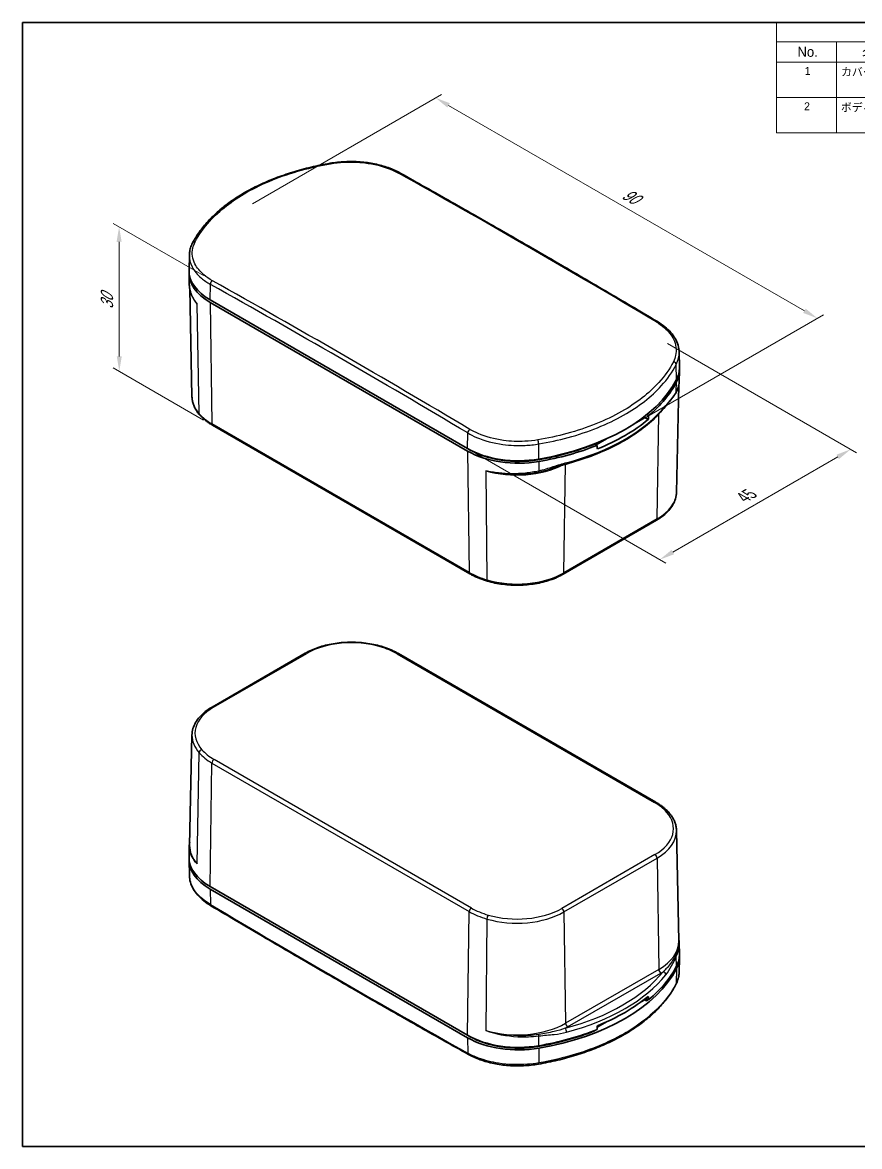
# Model space of a CAD drawing. Header units: millimetres. Extents: x -310 to 1154, y 4 to 285.
# Drawn here: x -309.7 to -170.1, y 4.5 to 191.8 of the extents above; entities that cross this region are included whole.
import ezdxf

# ---------------------------------------------------------------- set-up
doc = ezdxf.new("R2010")
doc.units = ezdxf.units.MM
doc.layers.get('Defpoints').update_dxf_attribs({"lineweight": 25})
for name, color, linetype, lineweight in [('Border (ISO)', 7, 'Continuous', 35), ('Dimension (ISO)', 7, 'Continuous', 18), ('Symbol (ISO)', 7, 'Continuous', 18), ('Visible (ISO)', 7, 'Continuous', 35), ('Visible Narrow (ISO)', 7, 'Continuous', 25)]:
    doc.layers.add(name, color=color, linetype=linetype, lineweight=lineweight)
doc.styles.add('Note Text (TK)', font='')
doc.styles.add('Note Text (TK2)', font='')
doc.styles.get('Note Text (TK)').set_extended_font_data('MS PGothic')
doc.styles.get('Note Text (TK2)').set_extended_font_data('MS PGothic')
doc.dimstyles.new('Default - Method 1b (TK)', dxfattribs={"dimtxt": 2.5, "dimasz": 2.5, "dimexe": 1, "dimexo": 1.5, "dimgap": 1, "dimtad": 1, "dimtoh": 1, "dimrnd": 1e-08, "dimdsep": 46, "dimtxsty": 'Note Text (TK)', "dimcen": 0.09, "dimdle": 5, "dimclrd": 100, "dimclre": 100, "dimclrt": 7, "dimadec": 1, "dimazin": 1, "dimtfac": 1, "dimtmove": 0, "dimatfit": 3, "dimfxl": 1, "dimtolj": 1, "dimlwd": -1, "dimlwe": -1, "dimarcsym": 0})

# ---------------------------------------------------------------- blocks, each defined once
blk = doc.blocks.new('図面枠 tk図枠')
at = {"layer": 'Border (ISO)'}
for p, q in [((14.5, 289), (405.5, 289)), ((14.5, 289), (14.5, 8)), ((14.5, 8), (405.5, 8))]:
    blk.add_line(p, q, dxfattribs=at)
blk = doc.blocks.new('構成内容 _ Components')
at = {"layer": 'Symbol (ISO)'}
for p, q in [((405.5, 289), (203.01, 289)), ((203.01, 289), (203.01, 284.16)), ((405.5, 289), (405.5, 284.16)), ((405.5, 284.16), (203.01, 284.16)), ((203.01, 284.16), (203.01, 279.12)), ((218.01, 284.16), (218.01, 279.12)), ((258.01, 284.16), (258.01, 279.12)), ((287.1, 284.16), (287.1, 279.12)), ((336.17, 284.16), (336.17, 279.12)), ((405.5, 284.16), (405.5, 279.12)), ((405.5, 279.12), (203.01, 279.12)), ((203.01, 279.12), (203.01, 261.39)), ((218.01, 279.12), (218.01, 261.39)), ((258.01, 279.12), (258.01, 261.39)), ((287.1, 279.12), (287.1, 261.39)), ((336.17, 279.12), (336.17, 261.39)), ((405.5, 279.12), (405.5, 261.39)), ((405.5, 270.25), (203.01, 270.25)), ((405.5, 261.39), (203.01, 261.39))]:
    blk.add_line(p, q, dxfattribs=at)
at = {"layer": 'Symbol (ISO)', "color": 7, "attachment_point": 7}
for s, insert, char_height, style in [('構成内容 / Components', (285.06, 284.56), 2.5, 'Note Text (TK)'), ('No.', (208.27, 280.38), 2.5, 'Note Text (TK)'), ('名称 / Part name', (224.43, 279.79), 2.5, 'Note Text (TK)'), ('数量 / Pcs', (264.02, 279.76), 2.5, 'Note Text (TK)'), ('材質 / Material', (299.76, 279.8), 2.5, 'Note Text (TK)'), ('色・表面処理 / Color・Finish', (348.98, 279.69), 2.5, 'Note Text (TK)'), ('1', (210.11, 275.91), 2, 'Note Text (TK2)'), ('カバー / Cover', (219.16, 275.55), 2, 'Note Text (TK2)'), ('1', (272.15, 275.91), 2, 'Note Text (TK2)'), ('ASA樹脂 UL94HB / ASA UL94HB', (288.14, 275.4), 2, 'Note Text (TK2)'), ('オフホワイト・鏡面仕上げ / Off-white・Mirror finish', (337.25, 275.32), 2, 'Note Text (TK2)'), ('ABS樹脂 UL94HB / ABS UL94HB', (288.14, 270.97), 2, 'Note Text (TK2)'), ('ブラック・鏡面仕上げ / Black・Mirror finish', (337.34, 270.89), 2, 'Note Text (TK2)'), ('2', (209.93, 267.04), 2, 'Note Text (TK2)'), ('ボディー / Base', (219.12, 266.55), 2, 'Note Text (TK2)'), ('1', (272.15, 267.05), 2, 'Note Text (TK2)'), ('ASA樹脂 UL94HB / ASA UL94HB', (288.14, 266.54), 2, 'Note Text (TK2)'), ('オフホワイト・鏡面仕上げ / Off-white・Mirror finish', (337.25, 266.46), 2, 'Note Text (TK2)'), ('ABS樹脂 UL94HB / ABS UL94HB', (288.14, 262.11), 2, 'Note Text (TK2)'), ('ブラック・鏡面仕上げ / Black・Mirror finish', (337.34, 262.02), 2, 'Note Text (TK2)')]:
    blk.add_mtext(s, dxfattribs=dict(at, insert=insert, char_height=char_height, style=style))
blk = doc.blocks.new('*D83')
at = {"layer": 'Defpoints', "color": 0}
for p in [(-203.67, 139.15), (-235.49, 120.78), (-171.62, 120.65)]:
    blk.add_point(p, dxfattribs=at)
at = {"layer": 'Dimension (ISO)', "color": 100}
for p, q in [((-202.17, 138.29), (-170.62, 120.07)), ((-233.99, 119.92), (-202.44, 101.7)), ((-201.27, 103.52), (-173.78, 119.4))]:
    blk.add_line(p, q, dxfattribs=at)
for points in [[(-173.99, 119.76), (-173.57, 119.03), (-171.62, 120.65)], [(-201.48, 103.89), (-201.06, 103.16), (-203.44, 102.27)]]:
    blk.add_solid(points, dxfattribs=at)
at = {"layer": 'Dimension (ISO)', "color": 7, "insert": (-189.53, 112.63), "char_height": 2.5, "attachment_point": 4, "rotation": 30, "style": 'Note Text (TK)'}
blk.add_mtext('\\A1;{\\Q-30.000;\\W0.816;\\H0.816x;45}', dxfattribs=at)
blk = doc.blocks.new('*D84')
at = {"layer": 'Defpoints', "color": 0}
for p in [(-240.8, 179.23), (-272.85, 160.72), (-209.21, 123.98)]:
    blk.add_point(p, dxfattribs=at)
at = {"layer": 'Dimension (ISO)', "color": 100}
for p, q in [((-271.35, 161.59), (-239.8, 179.81)), ((-179.32, 143.74), (-238.63, 177.98)), ((-207.71, 124.85), (-176.16, 143.06))]:
    blk.add_line(p, q, dxfattribs=at)
for points in [[(-238.42, 178.34), (-238.84, 177.62), (-240.8, 179.23)], [(-179.11, 144.1), (-179.53, 143.38), (-177.16, 142.49)]]:
    blk.add_solid(points, dxfattribs=at)
at = {"layer": 'Dimension (ISO)', "color": 7, "insert": (-209.43, 163.45), "char_height": 2.5, "attachment_point": 4, "rotation": 330, "style": 'Note Text (TK)'}
blk.add_mtext('\\A1;{\\Q30.000;\\W0.816;\\H0.816x;90}', dxfattribs=at)
blk = doc.blocks.new('*D85')
at = {"layer": 'Defpoints', "color": 0}
for p in [(-293.56, 157.73), (-278.01, 148.76), (-277.98, 124.68)]:
    blk.add_point(p, dxfattribs=at)
at = {"layer": 'Dimension (ISO)', "color": 100}
for p, q in [((-279.51, 149.62), (-294.56, 158.31)), ((-293.54, 136.15), (-293.56, 155.23)), ((-279.48, 125.54), (-294.53, 134.23))]:
    blk.add_line(p, q, dxfattribs=at)
for points in [[(-293.14, 155.24), (-293.98, 155.23), (-293.56, 157.73)], [(-293.12, 136.15), (-293.95, 136.15), (-293.53, 133.65)]]:
    blk.add_solid(points, dxfattribs=at)
at = {"layer": 'Dimension (ISO)', "color": 7, "insert": (-295.57, 144), "char_height": 2.5, "attachment_point": 4, "rotation": 90.0685, "style": 'Note Text (TK)'}
blk.add_mtext('\\A1;{\\Q30.056;\\W0.816;\\H0.816x;30}', dxfattribs=at)

msp = doc.modelspace()

# ---------------------------------------------------------------- linework, layer by layer
at = {"layer": 'Visible (ISO)'}
for p, q in [((-281.85, 153.0277), (-281.9033, 150.5324)), ((-281.8656, 148.1856), (-281.9033, 149.9531)), ((-281.4114, 129.4066), (-281.7974, 147.4614)), ((-278.3895, 145.5479), (-235.4927, 120.7815)), ((-235.4927, 120.3732), (-278.3895, 145.1397)), ((-200.2125, 136.836), (-200.1591, 134.3392)), ((-200.1966, 132.0059), (-200.1591, 133.7599)), ((-200.6511, 113.4808), (-200.2691, 131.3477)), ((-206.4781, 125.7613), (-206.0295, 126.0203)), ((-206.0233, 126.1045), (-206.0295, 126.0203)), ((-206.0295, 126.0203), (-205.3555, 125.6312)), ((-205.6002, 126.4385), (-205.3081, 126.2698)), ((-277.9774, 124.6766), (-235.0806, 99.9101)), ((-214.0308, 121.4008), (-212.2983, 122.401)), ((-235.1392, 120.5773), (-235.4927, 120.7815)), ((-213.8862, 121.3172), (-214.2456, 121.5247)), ((-219.5271, 99.8558), (-203.9911, 108.8255)), ((-278.0714, 77.6895), (-262.5354, 86.6592)), ((-246.9819, 86.6049), (-204.0851, 61.8385)), ((-281.4114, 73.0342), (-281.8044, 54.6516)), ((-200.6511, 57.1084), (-200.2581, 38.7257)), ((-281.8658, 54.5092), (-281.9033, 52.7551)), ((-281.85, 49.679), (-281.9033, 52.1759)), ((-278.3895, 47.7706), (-235.4927, 23.0042)), ((-235.4927, 22.5959), (-278.3895, 47.3624)), ((-200.1969, 38.3294), (-200.1591, 36.5619)), ((-200.2125, 33.4873), (-200.1591, 35.9826)), ((-206.5556, 28.5517), (-205.9521, 28.9001)), ((-205.9601, 29.0012), (-205.9521, 28.9001)), ((-205.6423, 28.7212), (-205.9521, 28.9001)), ((-205.3081, 28.9008), (-205.6675, 29.1083)), ((-213.8587, 24.3352), (-212.2208, 25.2808)), ((-235.1392, 22.8), (-235.4927, 23.0042))]:
    msp.add_line(p, q, dxfattribs=at)
for centre, major_axis, ratio, start_param, end_param in [((-269.9043, 150.0387), (-12, 0), 0.57735027, 6.25371826, 7.06858347), ((-269.9043, 150.4469), (-12, 0), 0.57735027, 6.2708424, 7.06858347), ((-212.1582, 134.2536), (12, 0), 0.57735027, 5.99533567, 6.29552822), ((-212.1582, 133.8454), (12, 0), 0.57735027, 5.99533567, 6.31265235), ((-233.2531, 137.8595), (34, 0), 0.57735027, 5.00023862, 5.99533567), ((-233.2531, 137.4513), (34, 0), 0.57735027, 5.67714776, 5.99533567), ((-233.2531, 136.8389), (-33.9869, 0), 0.57735027, 2.17872583, 2.53366315), ((-228.4354, 147.2094), (-23.2824, -332.9176), 0.07363077, 1.5110856, 1.51300757), ((-227.0075, 125.6804), (12, 0), 0.57735027, 3.92699082, 5.00023862), ((-227.0075, 125.2722), (-12, 0), 0.57735027, 0.78539816, 1.85864597), ((-227.0075, 125.2722), (-11.5, 0), 0.57735027, 0.78539816, 1.85864597), ((-233.2531, 137.4513), (-33.5, 0), 0.57735027, 1.85864597, 2.1741271), ((-233.2531, 137.4513), (-34, 0), 0.57735027, 1.85864597, 2.17683387), ((-233.2531, 80.8433), (24.886, -299.2726), 0.07493573, 1.70091894, 1.70111064), ((-238.0707, 141.6465), (-25.3195, 305.0593), 0.07343704, 4.63768343, 4.6396054), ((-269.9043, 52.2614), (-12, 0), 0.57735027, 6.25371826, 7.06858347), ((-269.9043, 52.6696), (-12, 0), 0.57735027, 6.2708424, 7.06858347), ((-212.1582, 36.4764), (12, 0), 0.57735027, 5.99533567, 6.29552822), ((-212.1582, 36.0681), (12, 0), 0.57735027, 5.99533567, 6.31265235), ((-233.2531, 39.674), (34, 0), 0.57735027, 5.00023862, 5.99533567), ((-233.2531, 40.0823), (34, 0), 0.57735027, 5.67714776, 5.99533567), ((-233.2531, 40.6946), (33.9869, 0), 0.57735027, 5.32031848, 5.67525581), ((-233.2531, 96.6902), (-24.886, 299.2726), 0.07493573, 4.47704891, 4.47837682), ((-233.2531, 39.674), (-33.5, 0), 0.57735027, 2.53958979, 2.55345994), ((-228.4354, 35.8871), (25.3195, -305.0593), 0.07343704, 1.54179822, 1.54372019), ((-238.0707, 30.3241), (23.2824, 332.9176), 0.07363077, 4.6983857, 4.70030767), ((-227.0075, 27.9031), (12, 0), 0.57735027, 3.92699082, 5.00023862), ((-227.0075, 27.4949), (-12, 0), 0.57735027, 0.78539816, 1.85864597), ((-227.0075, 27.4949), (-11.5, 0), 0.57735027, 0.78539816, 1.85864597), ((-233.2531, 39.674), (-33.5, 0), 0.57735027, 1.85864597, 2.17279919), ((-233.2531, 40.0823), (34, 0), 0.57735027, 5.00023862, 5.31842653), ((-233.2531, 96.6902), (-22.8044, -326.6003), 0.07513745, 1.3507609, 1.35095336)]:
    msp.add_ellipse(centre, major_axis=major_axis, ratio=ratio, start_param=start_param, end_param=end_param, dxfattribs=at)
for points, knots in [([(-258.39, 168.3262), (-257.9868, 168.396), (-257.5776, 168.4535), (-256.7513, 168.5435), (-256.3343, 168.5759), (-255.4971, 168.6153), (-255.077, 168.6223), (-254.2382, 168.6108), (-253.8196, 168.5923), (-252.9884, 168.53), (-252.5758, 168.4862), (-251.7611, 168.3736), (-251.359, 168.3049), (-250.5698, 168.1432), (-250.1827, 168.0503), (-249.4276, 167.841), (-249.0596, 167.7247), (-248.3467, 167.4697), (-248.0018, 167.331), (-247.3388, 167.0325), (-247.0208, 166.8728), (-246.7179, 166.703)], [0, 0, 0, 0, 0.12284804, 0.12284804, 0.24569608, 0.24569608, 0.36854412, 0.36854412, 0.49139216, 0.49139216, 0.6142402, 0.6142402, 0.73708824, 0.73708824, 0.85993628, 0.85993628, 0.98278432, 0.98278432, 1.10563237, 1.10563237, 1.22848041, 1.22848041, 1.22848041, 1.22848041]), ([(-281.3248, 155.0283), (-280.9986, 155.6621), (-280.6183, 156.2852), (-279.7544, 157.504), (-279.2707, 158.0997), (-278.2056, 159.2585), (-277.6242, 159.8215), (-276.3695, 160.9099), (-275.6964, 161.4353), (-274.2651, 162.4439), (-273.507, 162.9272), (-271.9133, 163.8473), (-271.0777, 164.2842), (-269.337, 165.1077), (-268.4321, 165.4942), (-266.5616, 166.2136), (-265.596, 166.5464), (-263.6136, 167.1552), (-262.5968, 167.4311), (-260.5218, 167.9237), (-259.4637, 168.1403), (-258.39, 168.3262)], [0, 0, 0, 0, 0.33282313, 0.33282313, 0.66564626, 0.66564626, 0.99846939, 0.99846939, 1.33129252, 1.33129252, 1.66411565, 1.66411565, 1.99693878, 1.99693878, 2.32976191, 2.32976191, 2.66258504, 2.66258504, 2.99540817, 2.99540817, 3.3282313, 3.3282313, 3.3282313, 3.3282313]), ([(-246.7179, 166.703), (-243.8583, 165.1008), (-240.9984, 163.4887), (-235.2783, 160.2447), (-232.418, 158.6128), (-226.697, 155.3293), (-223.8364, 153.6777), (-218.1149, 150.3549), (-215.254, 148.6836), (-209.5321, 145.3216), (-206.671, 143.6308), (-203.81, 141.9302)], [1.5557698732, 1.5557698732, 1.5557698732, 1.5557698732, 1.5617804546, 1.5617804546, 1.5677910361, 1.5677910361, 1.5738016175, 1.5738016175, 1.5798121989, 1.5798121989, 1.5858227804, 1.5858227804, 1.5858227804, 1.5858227804]), ([(-281.85, 153.0277), (-281.8471, 153.1639), (-281.8376, 153.3002), (-281.8056, 153.5719), (-281.7831, 153.7074), (-281.7252, 153.9769), (-281.6898, 154.1109), (-281.6066, 154.377), (-281.5587, 154.5091), (-281.4508, 154.7707), (-281.3908, 154.9002), (-281.3248, 155.0283)], [0.91311811, 0.91311811, 0.91311811, 0.91311811, 0.976190563, 0.976190563, 1.039263017, 1.039263017, 1.102335471, 1.102335471, 1.165407924, 1.165407924, 1.228480378, 1.228480378, 1.228480378, 1.228480378]), ([(-281.6604, 146.8623), (-281.6858, 146.9496), (-281.7089, 147.0372), (-281.7503, 147.2127), (-281.7687, 147.3007), (-281.8007, 147.4767), (-281.8144, 147.5648), (-281.837, 147.7414), (-281.8461, 147.83), (-281.8594, 148.0076), (-281.8637, 148.0965), (-281.8656, 148.1856)], [0.326324958, 0.326324958, 0.326324958, 0.326324958, 0.364595374, 0.364595374, 0.402865791, 0.402865791, 0.441136207, 0.441136207, 0.479406624, 0.479406624, 0.51767704, 0.51767704, 0.51767704, 0.51767704]), ([(-203.81, 141.9302), (-203.3737, 141.6709), (-202.969, 141.391), (-202.2324, 140.7946), (-201.9005, 140.4782), (-201.3187, 139.814), (-201.0686, 139.4661), (-200.6594, 138.7455), (-200.5002, 138.3726), (-200.2808, 137.612), (-200.2208, 137.2242), (-200.2125, 136.836)], [0, 0, 0, 0, 0.176972146, 0.176972146, 0.353944291, 0.353944291, 0.530916437, 0.530916437, 0.707888582, 0.707888582, 0.884860728, 0.884860728, 0.884860728, 0.884860728]), ([(-200.1966, 132.0059), (-200.1994, 131.877), (-200.2089, 131.748), (-200.2412, 131.4906), (-200.264, 131.3623), (-200.3228, 131.1073), (-200.3586, 130.9806), (-200.443, 130.7296), (-200.4915, 130.6053), (-200.6003, 130.3598), (-200.6608, 130.2386), (-200.7268, 130.1192)], [0.545837072, 0.545837072, 0.545837072, 0.545837072, 0.608677256, 0.608677256, 0.67151744, 0.67151744, 0.734357625, 0.734357625, 0.797197809, 0.797197809, 0.860037993, 0.860037993, 0.860037993, 0.860037993]), ([(-281.4114, 129.4066), (-281.4068, 129.1941), (-281.3854, 128.9817), (-281.3092, 128.5604), (-281.2545, 128.3515), (-281.1131, 127.9397), (-281.0265, 127.7369), (-280.823, 127.3393), (-280.7061, 127.1445), (-280.4439, 126.7644), (-280.2986, 126.5791), (-280.14, 126.3991)], [2.368537398, 2.368537398, 2.368537398, 2.368537398, 2.460200914, 2.460200914, 2.551864429, 2.551864429, 2.643527945, 2.643527945, 2.73519146, 2.73519146, 2.826854975, 2.826854975, 2.826854975, 2.826854975]), ([(-202.4872, 127.7937), (-202.3528, 127.9614), (-202.2218, 128.12), (-201.9673, 128.4266), (-201.8437, 128.5744), (-201.6036, 128.8662), (-201.487, 129.0102), (-201.2597, 129.3034), (-201.1489, 129.4526), (-200.9329, 129.7691), (-200.8276, 129.9369), (-200.7268, 130.1192)], [0, 0, 0, 0, 0.098116728, 0.098116728, 0.196233456, 0.196233456, 0.294350184, 0.294350184, 0.392466912, 0.392466912, 0.49058364, 0.49058364, 0.49058364, 0.49058364]), ([(-219.0597, 118.2061), (-217.6201, 118.5909), (-216.2266, 119.0345), (-213.5588, 120.0312), (-212.2844, 120.5843), (-209.8795, 121.79), (-208.749, 122.4425), (-206.6538, 123.8356), (-205.6891, 124.5761), (-203.9451, 126.1322), (-203.1657, 126.9477), (-202.4872, 127.7937)], [4.360610881, 4.360610881, 4.360610881, 4.360610881, 4.501322121, 4.501322121, 4.642033361, 4.642033361, 4.7827446, 4.7827446, 4.92345584, 4.92345584, 5.064167079, 5.064167079, 5.064167079, 5.064167079]), ([(-280.14, 126.3991), (-280.0262, 126.27), (-279.9058, 126.1434), (-279.6526, 125.8959), (-279.5196, 125.7749), (-279.2418, 125.5387), (-279.0969, 125.4235), (-278.7958, 125.1993), (-278.6396, 125.0902), (-278.3164, 124.8785), (-278.1494, 124.7759), (-277.9774, 124.6766)], [2.826854975, 2.826854975, 2.826854975, 2.826854975, 2.889802511, 2.889802511, 2.952750047, 2.952750047, 3.015697582, 3.015697582, 3.078645118, 3.078645118, 3.141592654, 3.141592654, 3.141592654, 3.141592654]), ([(-219.0597, 118.2061), (-219.2185, 118.1636), (-219.3789, 118.1182), (-219.7018, 118.0231), (-219.8644, 117.9734), (-220.1915, 117.8711), (-220.3559, 117.8185), (-220.6864, 117.7114), (-220.8525, 117.6569), (-221.1864, 117.5473), (-221.3541, 117.4921), (-221.5229, 117.4371)], [0, 0, 0, 0, 0.054112497, 0.054112497, 0.108224993, 0.108224993, 0.16233749, 0.16233749, 0.216449987, 0.216449987, 0.270562483, 0.270562483, 0.270562483, 0.270562483]), ([(-203.9911, 108.8255), (-203.5872, 109.0587), (-203.2123, 109.3112), (-202.5295, 109.851), (-202.2215, 110.1383), (-201.681, 110.7433), (-201.4485, 111.0611), (-201.0676, 111.7213), (-200.9192, 112.0639), (-200.7147, 112.7643), (-200.6588, 113.1222), (-200.6511, 113.4808)], [4.71238898, 4.71238898, 4.71238898, 4.71238898, 4.867000031, 4.867000031, 5.021611082, 5.021611082, 5.176222134, 5.176222134, 5.330833185, 5.330833185, 5.485444236, 5.485444236, 5.485444236, 5.485444236]), ([(-235.0806, 99.9101), (-234.9086, 99.8108), (-234.7315, 99.7148), (-234.368, 99.5298), (-234.1815, 99.4408), (-233.7998, 99.2699), (-233.6046, 99.1881), (-233.2062, 99.0319), (-233.0031, 98.9575), (-232.5895, 98.8165), (-232.3791, 98.7498), (-232.1654, 98.687)], [3.141592654, 3.141592654, 3.141592654, 3.141592654, 3.204540189, 3.204540189, 3.267487725, 3.267487725, 3.330435261, 3.330435261, 3.393382796, 3.393382796, 3.456330332, 3.456330332, 3.456330332, 3.456330332]), ([(-232.1654, 98.687), (-231.351, 98.4478), (-230.4874, 98.2687), (-228.7129, 98.0402), (-227.8022, 97.9908), (-225.9873, 98.0241), (-225.0834, 98.1068), (-223.3361, 98.4002), (-222.4928, 98.6107), (-220.9164, 99.1491), (-220.1833, 99.4769), (-219.5271, 99.8558)], [3.45633033, 3.45633033, 3.45633033, 3.45633033, 3.70754206, 3.70754206, 3.95875379, 3.95875379, 4.20996552, 4.20996552, 4.46117725, 4.46117725, 4.71238898, 4.71238898, 4.71238898, 4.71238898]), ([(-262.5354, 86.6592), (-261.8792, 87.0381), (-261.1461, 87.3659), (-259.5697, 87.9043), (-258.7264, 88.1148), (-256.979, 88.4082), (-256.0751, 88.4909), (-254.2603, 88.5242), (-253.3495, 88.4748), (-251.5751, 88.2463), (-250.7115, 88.0672), (-249.8971, 87.828)], [4.71238898, 4.71238898, 4.71238898, 4.71238898, 4.96360071, 4.96360071, 5.21481244, 5.21481244, 5.46602417, 5.46602417, 5.7172359, 5.7172359, 5.96844763, 5.96844763, 5.96844763, 5.96844763]), ([(-249.8971, 87.828), (-249.6834, 87.7652), (-249.473, 87.6985), (-249.0594, 87.5575), (-248.8562, 87.4831), (-248.4579, 87.3269), (-248.2627, 87.2451), (-247.881, 87.0742), (-247.6945, 86.9852), (-247.331, 86.8002), (-247.1539, 86.7042), (-246.9819, 86.6049)], [5.968447629, 5.968447629, 5.968447629, 5.968447629, 6.031395165, 6.031395165, 6.0943427, 6.0943427, 6.157290236, 6.157290236, 6.220237772, 6.220237772, 6.283185307, 6.283185307, 6.283185307, 6.283185307]), ([(-281.4114, 73.0342), (-281.4037, 73.3928), (-281.3477, 73.7507), (-281.1433, 74.4511), (-280.9949, 74.7937), (-280.614, 75.4539), (-280.3814, 75.7717), (-279.841, 76.3767), (-279.533, 76.664), (-278.8502, 77.2038), (-278.4753, 77.4563), (-278.0714, 77.6895)], [3.939333725, 3.939333725, 3.939333725, 3.939333725, 4.093944776, 4.093944776, 4.248555827, 4.248555827, 4.403166878, 4.403166878, 4.557777929, 4.557777929, 4.71238898, 4.71238898, 4.71238898, 4.71238898]), ([(-204.0851, 61.8385), (-203.9131, 61.7391), (-203.7461, 61.6365), (-203.4229, 61.4248), (-203.2667, 61.3157), (-202.9655, 61.0915), (-202.8207, 60.9763), (-202.5429, 60.7401), (-202.4099, 60.6191), (-202.1566, 60.3716), (-202.0363, 60.2451), (-201.9225, 60.1159)], [0, 0, 0, 0, 0.062947536, 0.062947536, 0.125895071, 0.125895071, 0.188842607, 0.188842607, 0.251790143, 0.251790143, 0.314737678, 0.314737678, 0.314737678, 0.314737678]), ([(-201.9225, 60.1159), (-201.7639, 59.936), (-201.6186, 59.7507), (-201.3564, 59.3706), (-201.2395, 59.1758), (-201.036, 58.7781), (-200.9493, 58.5753), (-200.808, 58.1635), (-200.7533, 57.9546), (-200.6771, 57.5333), (-200.6557, 57.321), (-200.6511, 57.1084)], [0.314737678, 0.314737678, 0.314737678, 0.314737678, 0.406401194, 0.406401194, 0.498064709, 0.498064709, 0.589728224, 0.589728224, 0.68139174, 0.68139174, 0.773055255, 0.773055255, 0.773055255, 0.773055255]), ([(-281.8658, 54.5092), (-281.8631, 54.638), (-281.8536, 54.7671), (-281.8261, 54.9865), (-281.8113, 55.0771), (-281.7933, 55.1673)], [-0.314200922, -0.314200922, -0.314200922, -0.314200922, -0.251360737, -0.251360737, -0.207032984, -0.207032984, -0.207032984, -0.207032984]), ([(-281.85, 49.679), (-281.8417, 49.2908), (-281.7816, 48.903), (-281.5623, 48.1424), (-281.4031, 47.7695), (-280.9938, 47.0489), (-280.7438, 46.701), (-280.1619, 46.0368), (-279.83, 45.7204), (-279.0935, 45.1241), (-278.6888, 44.8442), (-278.2525, 44.5848)], [0.343611256, 0.343611256, 0.343611256, 0.343611256, 0.520585086, 0.520585086, 0.697558916, 0.697558916, 0.874532746, 0.874532746, 1.051506576, 1.051506576, 1.228480406, 1.228480406, 1.228480406, 1.228480406]), ([(-278.2525, 44.5848), (-275.3915, 42.8843), (-272.5304, 41.1934), (-266.8085, 37.8314), (-263.9476, 36.1601), (-258.2261, 32.8373), (-255.3655, 31.1857), (-249.6445, 27.9022), (-246.7842, 26.2703), (-241.0641, 23.0263), (-238.2042, 21.4142), (-235.3446, 19.812)], [4.6973625268, 4.6973625268, 4.6973625268, 4.6973625268, 4.7033731082, 4.7033731082, 4.7093836897, 4.7093836897, 4.7153942711, 4.7153942711, 4.7214048525, 4.7214048525, 4.727415434, 4.727415434, 4.727415434, 4.727415434]), ([(-200.2651, 39.0537), (-200.2544, 38.9898), (-200.245, 38.9259), (-200.2254, 38.7736), (-200.2164, 38.685), (-200.2031, 38.5074), (-200.1988, 38.4185), (-200.1969, 38.3294)], [-0.446647312, -0.446647312, -0.446647312, -0.446647312, -0.418901786, -0.418901786, -0.38063137, -0.38063137, -0.342360953, -0.342360953, -0.342360953, -0.342360953]), ([(-200.7376, 31.4867), (-200.6717, 31.6148), (-200.6117, 31.7443), (-200.5038, 32.0059), (-200.4559, 32.138), (-200.3727, 32.4041), (-200.3373, 32.5381), (-200.2794, 32.8076), (-200.2569, 32.9431), (-200.2249, 33.2148), (-200.2154, 33.3511), (-200.2125, 33.4873)], [0, 0, 0, 0, 0.063070988, 0.063070988, 0.126141976, 0.126141976, 0.189212964, 0.189212964, 0.252283952, 0.252283952, 0.31535494, 0.31535494, 0.31535494, 0.31535494]), ([(-223.6725, 18.1888), (-222.5988, 18.3747), (-221.5406, 18.5913), (-219.4656, 19.0839), (-218.4487, 19.3599), (-216.4663, 19.9687), (-215.5006, 20.3015), (-213.63, 21.0209), (-212.7251, 21.4075), (-210.9845, 22.231), (-210.1489, 22.6678), (-208.5552, 23.588), (-207.7971, 24.0713), (-206.3658, 25.0799), (-205.6927, 25.6053), (-204.4382, 26.6937), (-203.8567, 27.2567), (-202.7917, 28.4153), (-202.3081, 29.011), (-201.4442, 30.2298), (-201.0639, 30.8529), (-200.7376, 31.4867)], [0, 0, 0, 0, 0.33282313, 0.33282313, 0.66564626, 0.66564626, 0.99846939, 0.99846939, 1.33129252, 1.33129252, 1.66411565, 1.66411565, 1.99693878, 1.99693878, 2.32976191, 2.32976191, 2.66258504, 2.66258504, 2.99540817, 2.99540817, 3.3282313, 3.3282313, 3.3282313, 3.3282313]), ([(-235.3446, 19.812), (-235.0417, 19.6423), (-234.7237, 19.4825), (-234.0607, 19.184), (-233.7158, 19.0453), (-233.0029, 18.7903), (-232.6348, 18.674), (-231.8797, 18.4647), (-231.4926, 18.3717), (-230.7034, 18.2101), (-230.3014, 18.1414), (-229.4867, 18.0288), (-229.074, 17.985), (-228.2428, 17.9227), (-227.8241, 17.9042), (-226.9854, 17.8927), (-226.5653, 17.8997), (-225.7282, 17.9391), (-225.3112, 17.9716), (-224.4849, 18.0615), (-224.0757, 18.119), (-223.6725, 18.1888)], [0, 0, 0, 0, 0.12284804, 0.12284804, 0.24569608, 0.24569608, 0.36854411, 0.36854411, 0.49139215, 0.49139215, 0.61424019, 0.61424019, 0.73708823, 0.73708823, 0.85993626, 0.85993626, 0.9827843, 0.9827843, 1.10563234, 1.10563234, 1.22848038, 1.22848038, 1.22848038, 1.22848038])]:
    msp.add_open_spline(points, degree=3, knots=knots, dxfattribs=at)
at = {"layer": 'Visible Narrow (ISO)'}
for p, q in [((-278.3895, 145.5479), (-278.3505, 148.1519)), ((-280.2104, 126.5916), (-280.5607, 144.8742)), ((-278.3895, 145.1397), (-278.0809, 124.8984)), ((-200.6519, 132.2868), (-200.7029, 134.779)), ((-200.685, 130.2721), (-200.6519, 131.8785)), ((-203.8876, 109.0473), (-203.6213, 126.5048)), ((-235.1841, 100.1319), (-278.0809, 124.8984)), ((-235.4927, 120.7815), (-235.4537, 123.3855)), ((-235.4927, 120.3732), (-235.1841, 100.1319)), ((-235.1392, 120.5773), (-235.1392, 120.5855)), ((-223.6008, 119.0373), (-223.6158, 121.5502)), ((-223.7427, 118.9058), (-223.7427, 119.0136)), ((-223.6008, 118.629), (-223.6106, 117.036)), ((-219.4236, 100.0776), (-219.1475, 118.1823)), ((-232.4294, 117.0855), (-232.2512, 98.9024)), ((-203.8876, 109.0473), (-219.4236, 100.0776)), ((-277.8214, 77.6648), (-262.2854, 86.6345)), ((-247.2319, 86.5802), (-204.3351, 61.8137)), ((-280.5607, 51.5734), (-280.2104, 70.0617)), ((-278.3895, 47.7706), (-278.0809, 68.3684)), ((-278.0809, 68.3684), (-235.1841, 43.6019)), ((-234.8306, 44.2071), (-277.7274, 68.9736)), ((-204.2411, 53.1225), (-219.7771, 44.1528)), ((-219.4236, 43.5476), (-203.8876, 52.5173)), ((-203.8876, 52.5173), (-203.6096, 33.9714)), ((-278.3895, 47.3624), (-278.3505, 44.8034)), ((-235.4927, 23.0042), (-235.1841, 43.6019)), ((-219.4236, 43.5476), (-219.1456, 25.0017)), ((-232.2512, 42.3724), (-232.4294, 23.7847)), ((-200.6519, 34.5095), (-200.685, 36.1272)), ((-203.6096, 33.9714), (-219.1456, 25.0017)), ((-200.6519, 34.1013), (-200.7029, 31.6265)), ((-218.7921, 24.3965), (-203.2561, 33.3662)), ((-235.4927, 22.5959), (-235.4537, 20.037)), ((-235.1392, 22.8082), (-235.1392, 22.8)), ((-223.6008, 21.26), (-223.6106, 22.8911)), ((-223.7427, 21.2363), (-223.7427, 21.1285)), ((-223.6008, 20.8517), (-223.6158, 18.3976))]:
    msp.add_line(p, q, dxfattribs=at)
for centre, major_axis, ratio, start_param, end_param in [((-258.3047, 167.8335), (-0.0853, 0.4927), 0.23025788, 5.66862549, 6.28318531), ((-246.9623, 166.2668), (0.2444, 0.4362), 0.58611037, 0, 0.76703875), ((-200.5946, -1479.5457), (1035.6839, -1733.3458), 0.56718618, 2.33259238, 2.36264528), ((-280.8803, 154.7995), (-0.4446, 0.2288), 0.78441279, 5.11669404, 6.28318531), ((-277.997, 148.3489), (-0.2442, -0.4363), 0.58580757, 3.93009871, 5.472577), ((-281.8114, -1526.4293), (982.571, -1763.4242), 0.58733849, 2.35004833, 2.38010124), ((-281.4679, -1526.2379), (-982.8142, 1763.8608), 0.58733849, 5.49164098, 5.52169389), ((-270.3594, 147.8708), (-11.4458, 0), 0.57735027, 0.10373219, 0.47066049), ((-204.0655, 141.5004), (0.2555, 0.4298), 0.56845981, 0, 0.78180243), ((-201.1822, 134.8538), (0.4453, -0.2274), 0.78140917, 0.39796946, 1.92996244), ((-270.3594, 129.4854), (-11.0528, 0), 0.57735027, 0.01234291, 0.47066049), ((-211.7031, 131.945), (11.4458, 0), 0.57735027, 5.76109708, 6.07514978), ((-201.1643, 130.3612), (0.4375, -0.242), 0.81175759, 0, 0.38936436), ((-233.2531, 136.2194), (-33.9737, 0), 0.57735027, 2.00441639, 2.70797259), ((-202.8773, 128.1065), (0.3901, -0.3128), 0.74093039, 0, 0.51868612), ((-279.7649, 126.7297), (-0.3751, -0.3306), 0.72771807, 5.73039621, 6.28318531), ((-269.9043, 129.6191), (-11.5635, 0), 0.57735027, 0.47066049, 0.78539816), ((-277.7274, 125.1096), (-0.25, -0.433), 0.57735027, 5.51524044, 6.28318531), ((-235.1002, 123.5824), (-0.2557, -0.4297), 0.56876261, 3.94538674, 5.48786504), ((-223.7578, 121.8198), (0.0832, -0.493), 0.23326151, 0.95333741, 2.48533039), ((-227.2391, 122.9753), (11.4458, 0), 0.57735027, 4.2417285, 5.44248495), ((-219.1888, 118.6891), (0.1291, -0.483), 0.34305804, 0, 0.89139979), ((-223.7525, 117.3199), (0.1047, -0.4889), 0.20110472, 0.36179558, 0.90889257), ((-211.7031, 113.5596), (11.0528, 0), 0.57735027, 5.49778714, 6.2708424), ((-204.2411, 109.2585), (0.25, -0.433), 0.57735027, 0, 0.76794487), ((-234.8306, 100.3431), (-0.25, -0.433), 0.57735027, 5.51524044, 6.28318531), ((-227.0075, 104.8526), (-11.5635, 0), 0.57735027, 0.78539816, 1.10013584), ((-227.2391, 104.5899), (-11.0528, 0), 0.57735027, 1.10013584, 2.35619449), ((-219.7771, 100.2888), (0.25, -0.433), 0.57735027, 0, 0.76794487), ((-232.0245, 99.1667), (-0.1409, -0.4797), 0.37026083, 5.40052793, 6.28318531), ((-254.8234, 82.3263), (10.5529, 0), 0.57735027, 1.10013584, 2.35619449), ((-262.2854, 86.2262), (-0.25, 0.433), 0.57735027, 5.49778714, 6.28318531), ((-250.038, 87.3483), (0.1409, 0.4797), 0.37026083, 0, 0.67068566), ((-255.055, 82.0635), (11.0635, 0), 0.57735027, 0.78539816, 1.10013584), ((-247.2319, 86.1719), (0.25, 0.433), 0.57735027, 0, 0.78539816), ((-270.3594, 73.3566), (-10.5529, 0), 0.57735027, 5.49778714, 6.75384579), ((-277.8214, 77.2565), (-0.25, 0.433), 0.57735027, 5.49778714, 6.28318531), ((-270.3594, 72.9554), (-11.0528, 0), 0.57735027, 6.2708424, 6.75384579), ((-279.7649, 70.1854), (-0.3751, -0.3306), 0.72771807, 4.1421466, 5.69548963), ((-269.9043, 73.0892), (11.5635, 0), 0.57735027, 3.61225314, 3.92699082), ((-269.9043, 73.4903), (-11.0635, 0), 0.57735027, 0.47066049, 0.78539816), ((-277.7274, 68.5654), (-0.25, -0.433), 0.57735027, 3.92699082, 5.48033385), ((-204.3351, 61.4054), (0.25, 0.433), 0.57735027, 0, 0.78539816), ((-212.1582, 57.297), (11.0635, 0), 0.57735027, 0.47066049, 0.78539816), ((-211.7031, 57.4307), (10.5529, 0), 0.57735027, 5.49778714, 6.75384579), ((-202.2976, 59.7854), (0.3751, 0.3306), 0.72771807, 0, 1.00055394), ((-211.7031, 57.0296), (11.0528, 0), 0.57735027, 5.49778714, 6.29552822), ((-270.3594, 54.57), (-11.4458, 0), 0.57735027, 6.2708424, 6.75384579), ((-204.2411, 52.7143), (0.25, -0.433), 0.57735027, 0.80285146, 2.35619449), ((-277.997, 45.0146), (-0.2555, -0.4298), 0.56845981, 5.52250944, 6.28318531), ((-281.8114, 1665.8555), (-1035.4275, 1732.9167), 0.56718618, 2.33259238, 2.36264528), ((-234.8306, 43.7989), (-0.25, -0.433), 0.57735027, 3.92699082, 5.48033385), ((-227.0075, 48.3227), (11.5635, 0), 0.57735027, 3.92699082, 4.2417285), ((-227.0075, 48.7238), (-11.0635, 0), 0.57735027, 0.78539816, 1.10013584), ((-227.2391, 48.0599), (11.0528, 0), 0.57735027, 4.2417285, 5.49778714), ((-227.2391, 48.461), (-10.5529, 0), 0.57735027, 1.10013584, 2.35619449), ((-219.7771, 43.7446), (-0.25, 0.433), 0.57735027, 3.94444411, 5.49778714), ((-232.0245, 42.6225), (-0.1409, -0.4797), 0.37026083, 3.81227831, 5.36562135), ((-211.7031, 38.6442), (11.4458, 0), 0.57735027, 5.49778714, 6.29552822), ((-201.1643, 36.202), (0.4516, -0.2146), 0.75239335, 0.37592686, 0.92302385), ((-203.2561, 33.7745), (-0.25, 0.433), 0.57735027, 0.80285146, 2.35619449), ((-233.2531, 41.7152), (-33.4737, 0), 0.57735027, 2.00441639, 2.70797259), ((-233.2531, 41.3141), (33.9737, 0), 0.57735027, 5.14600904, 5.84956524), ((-211.7031, 38.2431), (11.9457, 0), 0.57735027, 5.49778714, 5.54370725), ((-202.8773, 33.187), (0.3901, -0.3128), 0.74093039, 0.55359271, 2.10693574), ((-201.1822, 31.7155), (0.4446, -0.2288), 0.78441279, 0, 0.36550171), ((-227.2391, 29.6745), (-11.4458, 0), 0.57735027, 1.10013584, 2.35619449), ((-227.2391, 29.2733), (11.9457, 0), 0.57735027, 5.45186704, 5.49778714), ((-218.7921, 24.8048), (-0.25, 0.433), 0.57735027, 0.80285146, 2.35619449), ((-223.7525, 23.1608), (0.0628, -0.496), 0.26046896, 0.96352166, 1.51061865), ((-219.1888, 23.7695), (0.1291, -0.483), 0.34305804, 0.92630637, 2.47964941), ((-235.1002, 20.2482), (-0.2444, -0.4362), 0.58611037, 5.50774576, 6.28318531), ((-223.7578, 18.6815), (0.0853, -0.4927), 0.23025788, 0, 0.91743315)]:
    msp.add_ellipse(centre, major_axis=major_axis, ratio=ratio, start_param=start_param, end_param=end_param, dxfattribs=at)
for points, knots in [([(-280.8901, 155.2101), (-280.2738, 156.4076), (-279.4541, 157.5711), (-276.8342, 160.4512), (-274.7391, 162.0792), (-269.6019, 164.9942), (-266.5024, 166.2465), (-261.5756, 167.6019), (-259.9612, 167.9613), (-258.309, 168.2473)], [0, 0, 0, 0, 0.65124466, 0.65124466, 1.69323611, 1.69323611, 2.81143551, 2.81143551, 3.3282313, 3.3282313, 3.3282313, 3.3282313]), ([(-258.309, 168.2473), (-257.5969, 168.3706), (-256.8642, 168.4547), (-254.9416, 168.5672), (-253.7414, 168.5315), (-251.0734, 168.2119), (-249.6347, 167.856), (-247.8765, 167.1513), (-247.4023, 166.926), (-246.9637, 166.6803)], [0, 0, 0, 0, 0.22273642, 0.22273642, 0.5791147, 0.5791147, 1.04240646, 1.04240646, 1.22848041, 1.22848041, 1.22848041, 1.22848041]), ([(-278.0062, 148.7579), (-278.5319, 149.0522), (-279.0063, 149.3764), (-280.0829, 150.2814), (-280.5901, 150.8995), (-281.3439, 152.394), (-281.4645, 153.2919), (-281.1925, 154.522), (-281.0653, 154.8698), (-280.8901, 155.2101)], [0, 0, 0, 0, 0.22295086, 0.22295086, 0.57967224, 0.57967224, 1.04341004, 1.04341004, 1.22848038, 1.22848038, 1.22848038, 1.22848038]), ([(-281.8495, 153.0277), (-281.8631, 152.3642), (-281.7082, 151.7014), (-281.0467, 150.3888), (-280.5174, 149.7433), (-279.394, 148.798), (-278.8991, 148.4594), (-278.3505, 148.1519)], [-0.91311811, -0.91311811, -0.91311811, -0.91311811, -0.579672243, -0.579672243, -0.222950863, -0.222950863, 0, 0, 0, 0]), ([(-204.0563, 141.9077), (-203.5306, 141.5952), (-203.0562, 141.2534), (-201.9796, 140.305), (-201.4723, 139.6627), (-200.7186, 138.1208), (-200.598, 137.2022), (-200.87, 135.9541), (-200.9972, 135.6024), (-201.1723, 135.2595)], [0, 0, 0, 0, 0.22295086, 0.22295086, 0.57967224, 0.57967224, 1.04341004, 1.04341004, 1.22848038, 1.22848038, 1.22848038, 1.22848038]), ([(-200.7029, 134.779), (-200.5201, 135.1367), (-200.3874, 135.5037), (-200.237, 136.1932), (-200.2061, 136.5145), (-200.2132, 136.836)], [-1.228480378, -1.228480378, -1.228480378, -1.228480378, -1.043410037, -1.043410037, -0.884860728, -0.884860728, -0.884860728, -0.884860728]), ([(-201.1723, 135.2595), (-201.7887, 134.0528), (-202.6084, 132.8817), (-205.2283, 129.9867), (-207.3234, 128.354), (-212.4606, 125.4396), (-215.5601, 124.1931), (-220.4869, 122.8541), (-222.1013, 122.501), (-223.7535, 122.2223)], [0, 0, 0, 0, 0.65124466, 0.65124466, 1.69323611, 1.69323611, 2.81143551, 2.81143551, 3.3282313, 3.3282313, 3.3282313, 3.3282313]), ([(-223.6158, 121.5502), (-221.9394, 121.833), (-220.3013, 122.1914), (-215.3021, 123.5502), (-212.157, 124.8151), (-206.9443, 127.7723), (-204.8184, 129.4289), (-202.16, 132.3664), (-201.3282, 133.5546), (-200.7029, 134.779)], [-3.3282313, -3.3282313, -3.3282313, -3.3282313, -2.81143551, -2.81143551, -1.69323611, -1.69323611, -0.65124466, -0.65124466, 0, 0, 0, 0]), ([(-200.685, 130.2721), (-200.9435, 129.8042), (-201.2325, 129.4318), (-201.8217, 128.7066), (-202.1105, 128.3686), (-202.4236, 127.9781)], [-0.49058364, -0.49058364, -0.49058364, -0.49058364, -0.220280196, -0.220280196, 0, 0, 0, 0]), ([(-223.7535, 122.2223), (-224.4656, 122.1021), (-225.1983, 122.0231), (-227.1209, 121.9282), (-228.3211, 121.9792), (-230.9891, 122.3429), (-232.4278, 122.7302), (-234.186, 123.4843), (-234.6602, 123.7244), (-235.0988, 123.9853)], [0, 0, 0, 0, 0.22273642, 0.22273642, 0.5791147, 0.5791147, 1.04240646, 1.04240646, 1.22848041, 1.22848041, 1.22848041, 1.22848041]), ([(-235.4537, 123.3855), (-234.9962, 123.1136), (-234.5013, 122.8634), (-232.6668, 122.0776), (-231.1656, 121.6742), (-228.3817, 121.2957), (-227.1294, 121.2427), (-225.1234, 121.3421), (-224.3589, 121.4248), (-223.6158, 121.5502)], [-1.22848041, -1.22848041, -1.22848041, -1.22848041, -1.04240646, -1.04240646, -0.5791147, -0.5791147, -0.22273642, -0.22273642, 0, 0, 0, 0]), ([(-218.9787, 118.42), (-219.7317, 118.2188), (-220.4958, 117.9636), (-222.0366, 117.4609), (-222.8158, 117.2058), (-223.6106, 117.036)], [0, 0, 0, 0, 0.24525802, 0.24525802, 0.490516039, 0.490516039, 0.490516039, 0.490516039]), ([(-223.6106, 117.036), (-224.3318, 116.8829), (-225.0796, 116.7663), (-226.5896, 116.6142), (-227.3513, 116.5786), (-228.0997, 116.5832), (-228.8481, 116.5877), (-229.5964, 116.6325), (-231.0528, 116.8016), (-231.7601, 116.9259), (-232.4294, 117.0855)], [0, 0, 0, 0, 0.216448841, 0.216448841, 0.432897682, 0.432897682, 0.432897682, 0.649346524, 0.649346524, 0.865795365, 0.865795365, 0.865795365, 0.865795365]), ([(-232.4294, 117.0855), (-231.7586, 116.907), (-231.049, 116.7646), (-229.5886, 116.5622), (-228.8384, 116.5022), (-228.0896, 116.484), (-227.3407, 116.4658), (-226.5798, 116.489), (-225.0758, 116.6191), (-224.3332, 116.7258), (-223.6197, 116.8701)], [-0.865795365, -0.865795365, -0.865795365, -0.865795365, -0.649346524, -0.649346524, -0.432897682, -0.432897682, -0.432897682, -0.216448841, -0.216448841, 0, 0, 0, 0]), ([(-281.8657, 54.5092), (-281.8704, 54.2885), (-281.8536, 54.0685), (-281.8156, 53.851), (-281.7462, 53.4544), (-281.605, 53.0592), (-281.1829, 52.2929), (-280.9022, 51.9223), (-280.5607, 51.5734)], [0.314200922, 0.314200922, 0.314200922, 0.314200922, 0.432897682, 0.432897682, 0.432897682, 0.649346524, 0.649346524, 0.865795365, 0.865795365, 0.865795365, 0.865795365]), ([(-280.5607, 51.5734), (-280.9025, 51.9419), (-281.1817, 52.3327), (-281.597, 53.1386), (-281.7327, 53.5533), (-281.795, 53.9679), (-281.848, 54.3207), (-281.8486, 54.6788), (-281.7961, 55.0349)], [-0.865795365, -0.865795365, -0.865795365, -0.865795365, -0.649346524, -0.649346524, -0.432897682, -0.432897682, -0.432897682, -0.248720404, -0.248720404, -0.248720404, -0.248720404]), ([(-278.3505, 44.8034), (-278.8083, 45.0752), (-279.2289, 45.3683), (-280.547, 46.4522), (-281.2186, 47.3345), (-281.745, 48.7236), (-281.8394, 49.2015), (-281.8497, 49.679)], [-1.228480406, -1.228480406, -1.228480406, -1.228480406, -1.042406457, -1.042406457, -0.579114698, -0.579114698, -0.343611256, -0.343611256, -0.343611256, -0.343611256]), ([(-200.2639, 38.9978), (-200.2056, 38.5562), (-200.2169, 38.1085), (-200.3824, 37.2154), (-200.5394, 36.7706), (-200.7631, 36.3435)], [-0.428671212, -0.428671212, -0.428671212, -0.428671212, -0.216448841, -0.216448841, 0, 0, 0, 0]), ([(-200.685, 36.1272), (-200.4721, 36.5739), (-200.326, 37.0378), (-200.2095, 37.7804), (-200.1912, 38.0552), (-200.197, 38.3294)], [0, 0, 0, 0, 0.216448841, 0.216448841, 0.342360953, 0.342360953, 0.342360953, 0.342360953]), ([(-200.7631, 36.3435), (-201.0166, 35.8597), (-201.3266, 35.3577), (-202.0392, 34.418), (-202.4429, 33.9757), (-202.8773, 33.5952)], [-0.490516039, -0.490516039, -0.490516039, -0.490516039, -0.24525802, -0.24525802, 0, 0, 0, 0]), ([(-202.4236, 33.0728), (-202.075, 33.5076), (-201.7565, 34.0199), (-201.1793, 35.079), (-200.9195, 35.6341), (-200.685, 36.1272)], [0, 0, 0, 0, 0.24525802, 0.24525802, 0.490516039, 0.490516039, 0.490516039, 0.490516039]), ([(-200.2127, 33.4873), (-200.2165, 33.303), (-200.2334, 33.1186), (-200.3355, 32.4927), (-200.4829, 32.0539), (-200.7029, 31.6265)], [-0.31535494, -0.31535494, -0.31535494, -0.31535494, -0.222736422, -0.222736422, 0, 0, 0, 0]), ([(-200.7029, 31.6265), (-201.1991, 30.6622), (-201.8252, 29.7196), (-204.193, 26.8414), (-206.3888, 25.0286), (-211.5115, 22.0193), (-214.3768, 20.7896), (-219.4516, 19.2473), (-221.5032, 18.7633), (-223.6158, 18.3976)], [-3.3282313, -3.3282313, -3.3282313, -3.3282313, -2.81143551, -2.81143551, -1.69323611, -1.69323611, -0.65124466, -0.65124466, 0, 0, 0, 0]), ([(-223.6197, 23.1473), (-224.7365, 22.9688), (-225.9257, 22.8883), (-228.9472, 22.9562), (-230.7962, 23.2587), (-232.4294, 23.7847)], [-0.860037993, -0.860037993, -0.860037993, -0.860037993, -0.521206644, -0.521206644, 0.005757371, 0.005757371, 0.005757371, 0.005757371]), ([(-232.4294, 23.7847), (-230.7998, 23.2134), (-228.9591, 22.8589), (-225.9344, 22.7017), (-224.7395, 22.7462), (-223.6106, 22.8911)], [-0.005757371, -0.005757371, -0.005757371, -0.005757371, 0.521206644, 0.521206644, 0.860037993, 0.860037993, 0.860037993, 0.860037993]), ([(-219.1888, 24.1778), (-219.7806, 23.9525), (-220.409, 23.7704), (-221.8746, 23.4294), (-222.7288, 23.2896), (-223.6197, 23.1473)], [0, 0, 0, 0, 0.220280196, 0.220280196, 0.49058364, 0.49058364, 0.49058364, 0.49058364]), ([(-223.6106, 22.8911), (-222.7346, 23.0026), (-221.8778, 23.0471), (-220.3402, 23.2248), (-219.655, 23.334), (-218.9787, 23.5147)], [-0.49058364, -0.49058364, -0.49058364, -0.49058364, -0.220280196, -0.220280196, 0, 0, 0, 0]), ([(-223.6158, 18.3976), (-224.2332, 18.2908), (-224.8654, 18.2122), (-227.1047, 18.0394), (-228.7461, 18.1017), (-231.4899, 18.532), (-232.6288, 18.8255), (-234.3036, 19.4524), (-234.9055, 19.7294), (-235.4537, 20.037)], [-1.22848038, -1.22848038, -1.22848038, -1.22848038, -1.04341004, -1.04341004, -0.57967224, -0.57967224, -0.22295086, -0.22295086, 0, 0, 0, 0])]:
    msp.add_open_spline(points, degree=3, knots=knots, dxfattribs=at)
for points in [[(-280.5607, 144.8742), (-281.3865, 145.8995), (-281.841, 147.0455), (-281.8656, 148.1856)], [(-281.6572, 146.8584), (-281.4555, 146.1698), (-281.0851, 145.4972), (-280.5607, 144.8742)], [(-200.1967, 132.0059), (-200.2096, 131.4217), (-200.376, 130.8326), (-200.685, 130.2721)], [(-223.6197, 116.8701), (-222.8948, 117.0167), (-222.1939, 117.2181), (-221.523, 117.437)]]:
    msp.add_open_spline(points, degree=3, dxfattribs=at)

# ---------------------------------------------------------------- block references
at = {"xscale": 0.6666666666666666, "yscale": 0.6666666666666666, "zscale": 0.6666666666666666}
msp.add_blockref('図面枠 tk図枠', (-319.3344, -0.8739), dxfattribs=at)
at = {"layer": 'Symbol (ISO)', "xscale": 0.6666666666666666, "yscale": 0.6666666666666666, "zscale": 0.6666666666666666}
msp.add_blockref('構成内容 _ Components', (-319.3344, -0.8739), dxfattribs=at)

# ---------------------------------------------------------------- dimensions: what is measured, and where the dimension line sits
at = {"layer": 'Dimension (ISO)', "color": 100}
for base, p1, p2, angle, text, picture, middle in [((-240.7955, 179.2287), (-209.2114, 123.9791), (-272.851, 160.7214), 330, '{\\Q30.000;\\W0.816;\\H0.816x;<>}', '*D84', (-208.9757, 160.8575)), ((-171.6174, 120.6454), (-235.4927, 120.7815), (-203.6729, 139.1526), 210, '{\\Q-30.000;\\W0.816;\\H0.816x;<>}', '*D83', (-187.5273, 111.4598))]:
    dim = msp.add_linear_dim(base=base, p1=p1, p2=p2, angle=angle, text=text, dimstyle='Default - Method 1b (TK)', override={"dimgap": 1, "dimtoh": 0, "dimdec": 2, "dimlfac": 1.224745, "dimtol": 0, "dimlim": 0, "dimtp": 0, "dimtm": 0, "dimtdec": 2, "dimtofl": 0, "dimatfit": 1}, dxfattribs=at)
    dim.commit()
    dim.dimension.update_dxf_attribs({"geometry": picture, "text_midpoint": middle, "dimtype": 160})
dim = msp.add_linear_dim(base=(-293.5625, 157.7348), p1=(-277.9774, 124.6766), p2=(-278.0062, 148.7579), angle=270.068526, text='{\\Q30.056;\\W0.816;\\H0.816x;<>}', dimstyle='Default - Method 1b (TK)', override={"dimtad": 2, "dimtoh": 0, "dimdec": 0, "dimlfac": 1.225279, "dimtdec": 0, "dimtofl": 0, "dimatfit": 1}, dxfattribs=at)
dim.commit()
dim.dimension.update_dxf_attribs({"geometry": '*D85', "text_midpoint": (-295.5681, 145.6917)})

doc.saveas('drawing.dxf')
